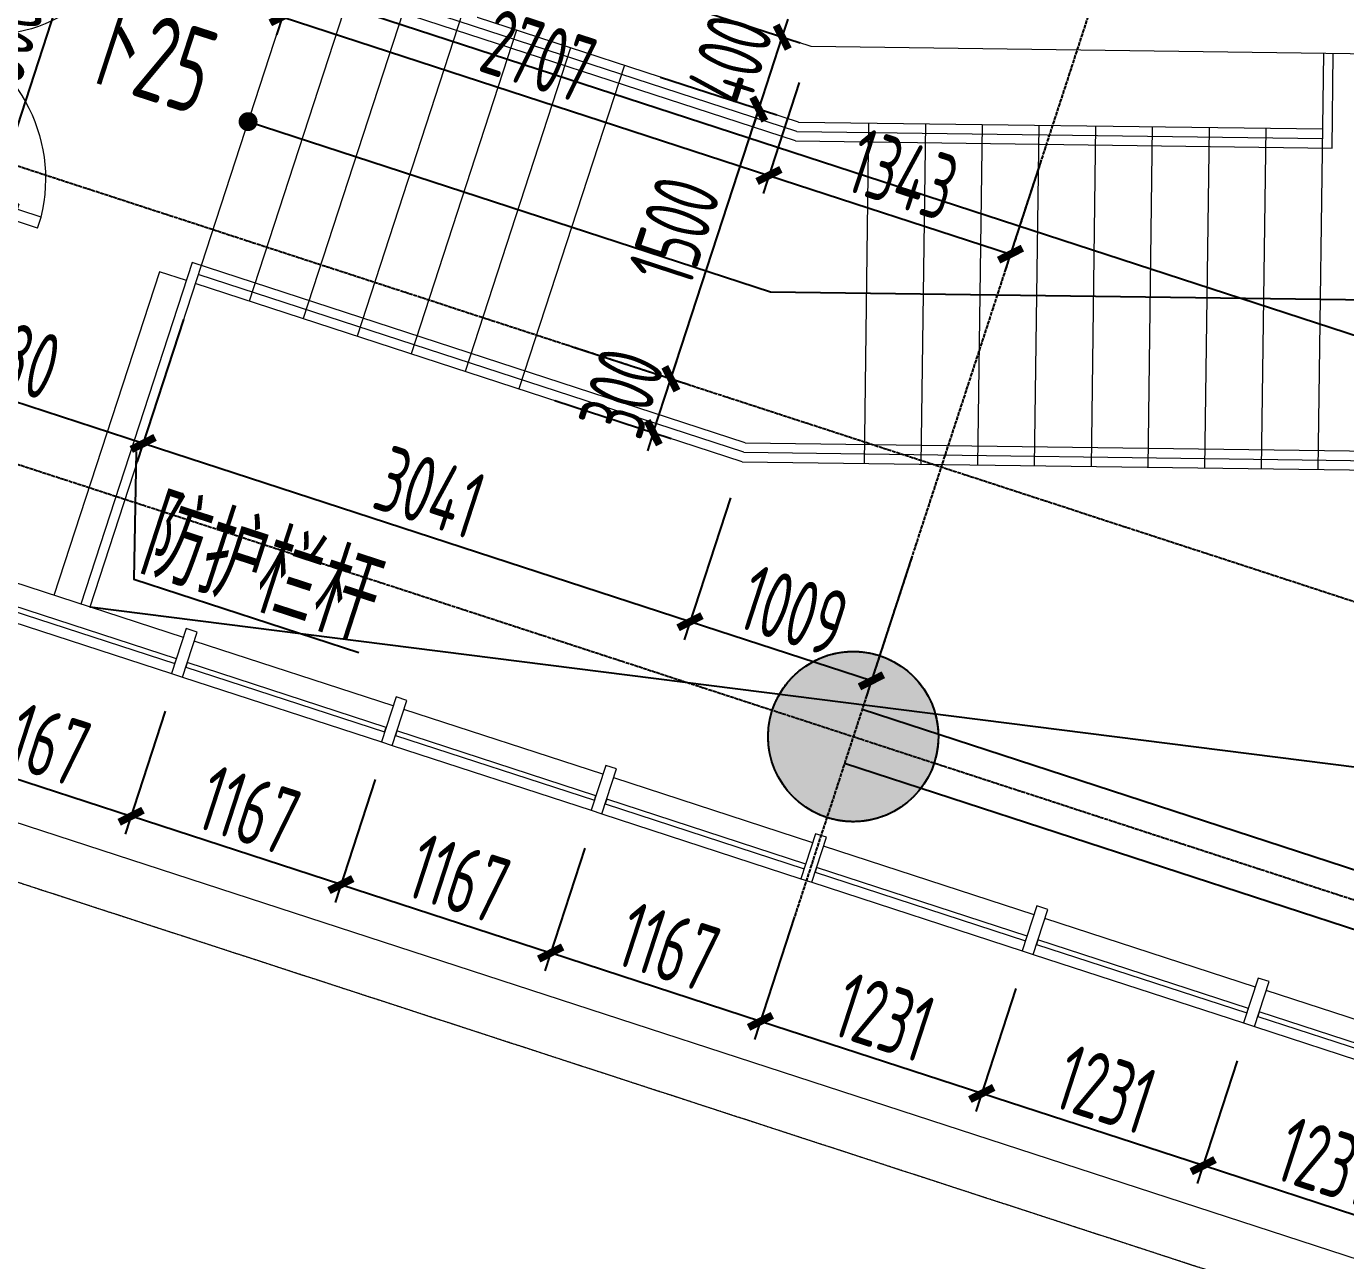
# Model space of a CAD drawing. Header units: millimetres. Extents: x 11515858 to 24947533, y -12784974 to -6116114.
# Drawn here: x 11842139 to 11849115, y -6358190 to -6351665 of the extents above; entities that cross this region are included whole.
import ezdxf
from ezdxf.enums import TextEntityAlignment as Align

# ---------------------------------------------------------------- set-up
doc = ezdxf.new("R2010")
doc.units = ezdxf.units.MM
doc.header["$LTSCALE"] = 10
for name, pattern in [('A2-RG-AXIS$0$CENTER', [2, 1.25, -0.25, 0.25, -0.25]), ('A2-RG-AXIS$0$DOTE', [2.42, 2, -0.2, 0.02, -0.2]), ('A2-RI-F2$0$Overhead 1_16_', [2.579687, 1.5875, -0.992188]), ('A2-RS-F2$0$A2-CLOS-RF(B)$0$DASH', [0.35, 0.25, -0.1])]:
    doc.linetypes.add(name, pattern=pattern)
for name, color, linetype in [('A2-RB-F2$0$A-DIMS-100', 1, 'Continuous'), ('A2-RG-AXIS$0$A-GRID', 1, 'A2-RG-AXIS$0$CENTER'), ('A2-RI-F2$0$A-BEAM-PLAN-S', 2, 'Continuous'), ('A2-RI-F2$0$A-STRS', 50, 'Continuous'), ('A2-RI-F2$0$A-SYMB', 4, 'Continuous'), ('A2-RI-F2$0$A-SYMB-AREA', 4, 'Continuous'), ('A2-RI-F2$0$A-SYMB-NAME', 4, 'Continuous'), ('A2-RI-F2$0$A-SYMB-VOID', 35, 'Continuous'), ('A2-RI-F2$0$WINDOW_TEXT', 7, 'Continuous'), ('A2-RS-F2$0$A-HATH-GRAY', 8, 'Continuous'), ('A2-RS-F2$0$A-WALL-CONC', 6, 'Continuous'), ('A2-RS-F2$0$A2-CLOS-RF(B)$0$0S-COLS-LINE-I', 3, 'A2-RS-F2$0$A2-CLOS-RF(B)$0$DASH'), ('A2-RV-F2$0$A-SYMB-AREA', 4, 'Continuous'), ('A2-RV-F2$0$A-SYMB-NAME', 4, 'Continuous'), ('A2-RV-F2$0$AUDIT_D_120618114340-341', 1, 'Continuous')]:
    doc.layers.add(name, color=color, linetype=linetype)
for name, color, linetype, lineweight in [('A2-RI-F2$0$A-DOOR', 32, 'Continuous', 5), ('A2-RI-F2$0$A-FLOR-OVHD', 8, 'A2-RI-F2$0$Overhead 1_16_', 5), ('A2-RI-F2$0$A-FLOR-STRS', 2, 'Continuous', 5), ('A2-RI-F2$0$A-GENM', 6, 'Continuous', 9), ('A2-RI-F2$0$A-GLAZ', 140, 'Continuous', 5), ('A2-RI-F2$0$A-GLAZ-CWMG', 3, 'Continuous', 5), ('A2-RI-F2$0$A-WALL', 7, 'Continuous', 5), ('A2-RV-F2$0$A-FLOR-STRS', 2, 'Continuous', 5)]:
    doc.layers.add(name, color=color, linetype=linetype, lineweight=lineweight)
doc.styles.add('A2-RB-F2$0$XD2008', font='hzs.shx', dxfattribs={"width": 0.7, "bigfont": 'hztxt.shx'})
doc.styles.add('A2-RI-F2$0$ECADI', font='hzs.shx', dxfattribs={"width": 0.7, "bigfont": 'hztxt.shx'})
doc.styles.add('A2-RI-F2$0$SIMPLEX', font='simplex.shx', dxfattribs={"width": 0.7})
doc.styles.add('A2-RV-F2$0$ECADI', font='hzs.shx', dxfattribs={"width": 0.7, "bigfont": 'hztxt.shx'})
doc.dimstyles.new('A2-RB-F2$0$XD100$0', dxfattribs={"dimscale": 100, "dimtxt": 3.5, "dimasz": 1, "dimexe": 1, "dimexo": 2, "dimgap": 0.5, "dimtad": 1, "dimdec": 0, "dimdsep": 46, "dimtxsty": 'A2-RB-F2$0$XD2008', "dimblk1": 'A2-RB-F2$0$_ArchTick', "dimblk2": 'A2-RB-F2$0$_ArchTick', "dimsah": 1, "dimcen": 2.5, "dimclrt": 4, "dimaunit": 1, "dimadec": 0, "dimazin": 0, "dimtfac": 1, "dimtdec": 0, "dimtix": 1, "dimtmove": 1, "dimatfit": 3, "dimfxl": 0, "dimtolj": 1, "dimtzin": 0, "dimarcsym": 0})

# ---------------------------------------------------------------- blocks, each defined once
blk = doc.blocks.new('A2-RG-AXIS')
at = {"layer": 'A2-RG-AXIS$0$A-GRID', "linetype": 'A2-RG-AXIS$0$DOTE'}
for p, q in [((11859362.3, -6315993.2), (11846201.5, -6356370.4)), ((11832290.2, -6349206.7), (11870250.8, -6361579.7)), ((11831825.3, -6350632.8), (11869786, -6363005.8))]:
    blk.add_line(p, q, dxfattribs=at)
blk = doc.blocks.new('A2-RV-F2$0$5erhfh')
at = {"layer": 'A2-RV-F2$0$A-SYMB-AREA', "style": 'A2-RV-F2$0$ECADI', "width": 0.7}
blk.add_attdef('340M2', text='', height=2.5, dxfattribs=at).set_placement((0, 1.25), align=Align.MIDDLE_LEFT)
at = {"layer": 'A2-RV-F2$0$A-SYMB-NAME', "style": 'A2-RV-F2$0$ECADI', "width": 0.7}
blk.add_attdef('CHINESENAME', (-12.292, 3.087), '', height=4.5, dxfattribs=at)
blk = doc.blocks.new('A2-RV-F2')
at = {"layer": 'A2-RV-F2$0$A-FLOR-STRS'}
for p, q in [((11843714.4, -6350932.1), (11842474.8, -6354735.1)), ((11846221.9, -6352170.2), (11843590.4, -6351312.4)), ((11843875.7, -6351405.4), (11843317.8, -6353116.8)), ((11846205.3, -6352270), (11843511.9, -6351392)), ((11846213.6, -6352220.1), (11843574.9, -6351360)), ((11844160.9, -6351498.4), (11843603.1, -6353209.8)), ((11844446.1, -6351591.4), (11843888.3, -6353302.7)), ((11844731.3, -6351684.3), (11844173.5, -6353395.7)), ((11845016.6, -6351777.3), (11844458.8, -6353488.7)), ((11848970.3, -6354007.1), (11848999.7, -6351807.3)), ((11849043, -6352307.9), (11849049.7, -6351807.9)), ((11845301.8, -6351870.3), (11844744, -6353581.6)), ((11846221.9, -6352170.2), (11848994.4, -6352207.2)), ((11846570.5, -6353975.1), (11846594.6, -6352175.2)), ((11846870.5, -6353979.1), (11846894.5, -6352179.2)), ((11846213.6, -6352220.1), (11848993.7, -6352257.2)), ((11847170.5, -6353983.1), (11847194.5, -6352183.2)), ((11847470.5, -6353987.1), (11847494.5, -6352187.2)), ((11847770.4, -6353991.1), (11847794.5, -6352191.2)), ((11848070.4, -6353995.1), (11848094.4, -6352195.2)), ((11848370.4, -6353999.1), (11848394.4, -6352199.2)), ((11848670.3, -6354003.1), (11848694.4, -6352203.2)), ((11846205.3, -6352270), (11849043, -6352307.9)), ((11843016.1, -6352913.3), (11842427.3, -6354719.6)), ((11845940.7, -6353866.6), (11843016.1, -6352913.3)), ((11842842.5, -6352961.8), (11842284.7, -6354673.1)), ((11842985.1, -6353008.3), (11842842.5, -6352961.8)), ((11845932.5, -6353916.5), (11843048.1, -6352976.3)), ((11845924.2, -6353966.4), (11843032.6, -6353023.8)), ((11845932.5, -6353916.5), (11853070.6, -6354011.9)), ((11845940.7, -6353866.6), (11853071.3, -6353961.9)), ((11845924.2, -6353966.4), (11853070, -6354061.9))]:
    blk.add_line(p, q, dxfattribs=at)
at = {"layer": 'A2-RV-F2$0$AUDIT_D_120618114340-341', "extrusion": (0, 0, -1), "const_width": 50}
blk.add_lwpolyline([(-11843317.1, -6352143.8, 1), (-11843305.9, -6352192.5, 1)], format="xyb", close=True, dxfattribs=at)
at = {"layer": 'A2-RV-F2$0$AUDIT_D_120618114340-341'}
blk.add_lwpolyline([(11843311.5, -6352168.1), (11846073, -6353068.3), (11853082, -6353162)], dxfattribs=at)
ref = blk.add_blockref('A2-RV-F2$0$5erhfh', (11843452, -6352597.7), dxfattribs=dict(xscale=100.000000000853, yscale=100.000000000853, zscale=100.000000000853, rotation=341.9467459263064))
ref.add_attrib('CHINESENAME', '下25', (11842379, -6351923.3), dxfattribs={"layer": 'A2-RV-F2$0$A-SYMB-NAME', "height": 450, "rotation": 341.94675, "style": 'A2-RV-F2$0$ECADI', "width": 0.7})
blk = doc.blocks.new('A2-RB-F2$0$_ArchTick')
at = {"color": 0, "linetype": 'ByBlock', "const_width": 0.4}
blk.add_lwpolyline([(-0.5, -0.5), (0.5, 0.5)], dxfattribs=at)
blk = doc.blocks.new('*D1710')
at = {"layer": 'A2-RB-F2$0$A-DIMS-100', "color": 0, "lineweight": -2, "transparency": 16777216}
for p, q in [((11847759.5, -6351590.5), (11847770.3, -6350777.9)), ((11848652.4, -6351602.4), (11848663.3, -6350789.8)), ((11848661.9, -6350889.8), (11847769, -6350877.8))]:
    blk.add_line(p, q, dxfattribs=at)
at = {"layer": 'Defpoints', "color": 0, "transparency": 16777216}
for p in [(11847769, -6350877.8), (11847756.8, -6351790.5), (11848649.7, -6351802.4)]:
    blk.add_point(p, dxfattribs=at)
at = {"layer": 'A2-RB-F2$0$A-DIMS-100', "color": 0, "lineweight": -2, "transparency": 16777216, "xscale": 100, "yscale": 100, "zscale": 100}
for p, rotation in [((11847769, -6350877.8), 179.2349047044676), ((11848661.9, -6350889.8), 359.2349047044676)]:
    blk.add_blockref('A2-RB-F2$0$_ArchTick', p, dxfattribs=dict(at, rotation=rotation))
at = {"layer": 'A2-RB-F2$0$A-DIMS-100', "color": 4, "transparency": 16777216, "insert": (11848218.5, -6350658.8), "char_height": 350, "attachment_point": 5, "rotation": 359.2349, "style": 'A2-RB-F2$0$XD2008'}
blk.add_mtext('\\A1;893', dxfattribs=at)
blk = doc.blocks.new('*D1711')
at = {"layer": 'A2-RB-F2$0$A-DIMS-100', "color": 0, "lineweight": -2, "transparency": 16777216}
for p, q in [((11848354.9, -6349379.9), (11847624.9, -6349370.2)), ((11848836.9, -6350892.1), (11848354.9, -6349379.9)), ((11848652.4, -6351602.4), (11848663.3, -6350789.8)), ((11849002.4, -6351607.1), (11849013.2, -6350794.5)), ((11848661.9, -6350889.8), (11849011.9, -6350894.4))]:
    blk.add_line(p, q, dxfattribs=at)
at = {"layer": 'Defpoints', "color": 0, "transparency": 16777216}
for p in [(11849011.9, -6350894.4), (11848649.7, -6351802.4), (11848999.7, -6351807.1)]:
    blk.add_point(p, dxfattribs=at)
at = {"layer": 'A2-RB-F2$0$A-DIMS-100', "color": 0, "lineweight": -2, "transparency": 16777216, "xscale": 100, "yscale": 100, "zscale": 100}
for p, rotation in [((11848661.9, -6350889.8), 179.2349047048112), ((11849011.9, -6350894.4), 359.2349047048112)]:
    blk.add_blockref('A2-RB-F2$0$_ArchTick', p, dxfattribs=dict(at, rotation=rotation))
at = {"layer": 'A2-RB-F2$0$A-DIMS-100', "color": 4, "transparency": 16777216, "insert": (11847992.9, -6349150.1), "char_height": 350, "attachment_point": 5, "rotation": 359.2349, "style": 'A2-RB-F2$0$XD2008'}
blk.add_mtext('\\A1;350', dxfattribs=at)
blk = doc.blocks.new('*D1725')
at = {"layer": 'A2-RB-F2$0$A-DIMS-100', "color": 0, "lineweight": -2, "transparency": 16777216}
for p, q in [((11843652.4, -6351122.2), (11843461.2, -6351709)), ((11843492.2, -6351613.9), (11846065.7, -6352452.8)), ((11846226, -6351961), (11846034.8, -6352547.9))]:
    blk.add_line(p, q, dxfattribs=at)
at = {"layer": 'Defpoints', "color": 0, "transparency": 16777216}
for p in [(11843714.4, -6350932), (11846288, -6351770.9), (11846065.7, -6352452.8)]:
    blk.add_point(p, dxfattribs=at)
at = {"layer": 'A2-RB-F2$0$A-DIMS-100', "color": 0, "lineweight": -2, "transparency": 16777216, "xscale": 100, "yscale": 100, "zscale": 100}
for p, rotation in [((11843492.2, -6351613.9), 161.9470405066223), ((11846065.7, -6352452.8), 341.9470405066223)]:
    blk.add_blockref('A2-RB-F2$0$_ArchTick', p, dxfattribs=dict(at, rotation=rotation))
at = {"layer": 'A2-RB-F2$0$A-DIMS-100', "color": 4, "transparency": 16777216, "insert": (11844848.7, -6351819.4), "char_height": 350, "attachment_point": 5, "rotation": 341.94704, "style": 'A2-RB-F2$0$XD2008'}
blk.add_mtext('\\A1;2707', dxfattribs=at)
blk = doc.blocks.new('*D1726')
at = {"layer": 'A2-RB-F2$0$A-DIMS-100', "color": 0, "lineweight": -2, "transparency": 16777216}
for p, q in [((11846226, -6351961), (11846034.8, -6352547.9)), ((11847503.1, -6352377.3), (11847311.8, -6352964.1)), ((11846065.7, -6352452.8), (11847342.8, -6352869))]:
    blk.add_line(p, q, dxfattribs=at)
at = {"layer": 'Defpoints', "color": 0, "transparency": 16777216}
for p in [(11846288, -6351770.9), (11847565, -6352187.1), (11847342.8, -6352869)]:
    blk.add_point(p, dxfattribs=at)
at = {"layer": 'A2-RB-F2$0$A-DIMS-100', "color": 0, "lineweight": -2, "transparency": 16777216, "xscale": 100, "yscale": 100, "zscale": 100}
for p, rotation in [((11846065.7, -6352452.8), 161.9470404933698), ((11847342.8, -6352869), 341.9470404933699)]:
    blk.add_blockref('A2-RB-F2$0$_ArchTick', p, dxfattribs=dict(at, rotation=rotation))
at = {"layer": 'A2-RB-F2$0$A-DIMS-100', "color": 4, "transparency": 16777216, "insert": (11846774, -6352447), "char_height": 350, "attachment_point": 5, "rotation": 341.94704, "style": 'A2-RB-F2$0$XD2008'}
blk.add_mtext('\\A1;1343', dxfattribs=at)
blk = doc.blocks.new('*D1873')
at = {"layer": 'A2-RB-F2$0$A-DIMS-100', "color": 0, "lineweight": -2, "transparency": 16777216}
for p, q in [((11842970.6, -6353214), (11842725.8, -6353965)), ((11845648.4, -6354812.4), (11842756.8, -6353869.9)), ((11845862.2, -6354156.5), (11845617.4, -6354907.5))]:
    blk.add_line(p, q, dxfattribs=at)
at = {"layer": 'Defpoints', "color": 0, "transparency": 16777216}
for p in [(11843032.6, -6353023.8), (11842756.8, -6353869.9), (11845924.2, -6353966.4)]:
    blk.add_point(p, dxfattribs=at)
at = {"layer": 'A2-RB-F2$0$A-DIMS-100', "color": 0, "lineweight": -2, "transparency": 16777216, "xscale": 100, "yscale": 100, "zscale": 100}
for p, rotation in [((11842756.8, -6353869.9), 161.946236083357), ((11845648.4, -6354812.4), 341.946236083357)]:
    blk.add_blockref('A2-RB-F2$0$_ArchTick', p, dxfattribs=dict(at, rotation=rotation))
at = {"layer": 'A2-RB-F2$0$A-DIMS-100', "color": 4, "transparency": 16777216, "insert": (11844272.4, -6354127.2), "char_height": 350, "attachment_point": 5, "rotation": 341.94624, "style": 'A2-RB-F2$0$XD2008'}
blk.add_mtext('\\A1;3041', dxfattribs=at)
blk = doc.blocks.new('*D1855')
at = {"layer": 'A2-RB-F2$0$A-DIMS-100', "color": 0, "lineweight": -2, "transparency": 16777216}
for p, q in [((11845862.2, -6354156.5), (11845617.4, -6354907.5)), ((11846821.2, -6354469.1), (11846576.5, -6355220.1)), ((11846607.4, -6355125), (11845648.4, -6354812.4))]:
    blk.add_line(p, q, dxfattribs=at)
at = {"layer": 'Defpoints', "color": 0, "transparency": 16777216}
for p in [(11845924.2, -6353966.4), (11846883.2, -6354278.9), (11845648.4, -6354812.4)]:
    blk.add_point(p, dxfattribs=at)
at = {"layer": 'A2-RB-F2$0$A-DIMS-100', "color": 0, "lineweight": -2, "transparency": 16777216, "xscale": 100, "yscale": 100, "zscale": 100}
for p, rotation in [((11845648.4, -6354812.4), 161.9470404710042), ((11846607.4, -6355125), 341.9470404710042)]:
    blk.add_blockref('A2-RB-F2$0$_ArchTick', p, dxfattribs=dict(at, rotation=rotation))
at = {"layer": 'A2-RB-F2$0$A-DIMS-100', "color": 4, "transparency": 16777216, "insert": (11846197.7, -6354754.8), "char_height": 350, "attachment_point": 5, "rotation": 341.94704, "style": 'A2-RB-F2$0$XD2008'}
blk.add_mtext('\\A1;1009', dxfattribs=at)
blk = doc.blocks.new('*D1856')
at = {"layer": 'A2-RB-F2$0$A-DIMS-100', "color": 0, "lineweight": -2, "transparency": 16777216}
for p, q in [((11841373, -6352693.2), (11841128.3, -6353444.2)), ((11842970.6, -6353214), (11842725.8, -6353965)), ((11842756.8, -6353869.9), (11841159.2, -6353349.2))]:
    blk.add_line(p, q, dxfattribs=at)
at = {"layer": 'Defpoints', "color": 0, "transparency": 16777216}
for p in [(11841435, -6352503.1), (11843032.6, -6353023.8), (11841159.2, -6353349.2)]:
    blk.add_point(p, dxfattribs=at)
at = {"layer": 'A2-RB-F2$0$A-DIMS-100', "color": 0, "lineweight": -2, "transparency": 16777216, "xscale": 100, "yscale": 100, "zscale": 100}
for p, rotation in [((11841159.2, -6353349.2), 161.9462630201859), ((11842756.8, -6353869.9), 341.9462630201858)]:
    blk.add_blockref('A2-RB-F2$0$_ArchTick', p, dxfattribs=dict(at, rotation=rotation))
at = {"layer": 'A2-RB-F2$0$A-DIMS-100', "color": 4, "transparency": 16777216, "insert": (11842027.8, -6353395.6), "char_height": 350, "attachment_point": 5, "rotation": 341.94626, "style": 'A2-RB-F2$0$XD2008'}
blk.add_mtext('\\A1;1680', dxfattribs=at)
blk = doc.blocks.new('*D2020')
at = {"layer": 'A2-RB-F2$0$A-DIMS-100', "color": 0, "lineweight": -2, "transparency": 16777216}
for p, q in [((11848542.2, -6357133.4), (11848330.3, -6357783.5)), ((11849712.6, -6357514.9), (11849500.7, -6358165)), ((11849531.7, -6358069.9), (11848361.3, -6357688.4))]:
    blk.add_line(p, q, dxfattribs=at)
at = {"layer": 'Defpoints', "color": 0, "transparency": 16777216}
for p in [(11848604.2, -6356943.3), (11849774.6, -6357324.7), (11848361.3, -6357688.4)]:
    blk.add_point(p, dxfattribs=at)
at = {"layer": 'A2-RB-F2$0$A-DIMS-100', "color": 0, "lineweight": -2, "transparency": 16777216, "xscale": 100, "yscale": 100, "zscale": 100}
for p, rotation in [((11848361.3, -6357688.4), 161.9470404933829), ((11849531.7, -6358069.9), 341.9470404933829)]:
    blk.add_blockref('A2-RB-F2$0$_ArchTick', p, dxfattribs=dict(at, rotation=rotation))
at = {"layer": 'A2-RB-F2$0$A-DIMS-100', "color": 4, "transparency": 16777216, "insert": (11849016.2, -6357665.2), "char_height": 350, "attachment_point": 5, "rotation": 341.94704, "style": 'A2-RB-F2$0$XD2008'}
blk.add_mtext('\\A1;1231', dxfattribs=at)
blk = doc.blocks.new('*D2021')
at = {"layer": 'A2-RB-F2$0$A-DIMS-100', "color": 0, "lineweight": -2, "transparency": 16777216}
for p, q in [((11847371.9, -6356751.9), (11847160, -6357402)), ((11848542.2, -6357133.4), (11848330.3, -6357783.5)), ((11848361.3, -6357688.4), (11847191, -6357306.9))]:
    blk.add_line(p, q, dxfattribs=at)
at = {"layer": 'Defpoints', "color": 0, "transparency": 16777216}
for p in [(11847433.9, -6356561.8), (11848604.2, -6356943.3), (11847191, -6357306.9)]:
    blk.add_point(p, dxfattribs=at)
at = {"layer": 'A2-RB-F2$0$A-DIMS-100', "color": 0, "lineweight": -2, "transparency": 16777216, "xscale": 100, "yscale": 100, "zscale": 100}
for p, rotation in [((11847191, -6357306.9), 161.9470404933292), ((11848361.3, -6357688.4), 341.9470404933292)]:
    blk.add_blockref('A2-RB-F2$0$_ArchTick', p, dxfattribs=dict(at, rotation=rotation))
at = {"layer": 'A2-RB-F2$0$A-DIMS-100', "color": 4, "transparency": 16777216, "insert": (11847845.9, -6357283.8), "char_height": 350, "attachment_point": 5, "rotation": 341.94704, "style": 'A2-RB-F2$0$XD2008'}
blk.add_mtext('\\A1;1231', dxfattribs=at)
blk = doc.blocks.new('*D2022')
at = {"layer": 'A2-RB-F2$0$A-DIMS-100', "color": 0, "lineweight": -2, "transparency": 16777216}
for p, q in [((11846201.5, -6356370.5), (11845989.6, -6357020.6)), ((11847371.9, -6356751.9), (11847160, -6357402)), ((11847191, -6357306.9), (11846020.6, -6356925.5))]:
    blk.add_line(p, q, dxfattribs=at)
at = {"layer": 'Defpoints', "color": 0, "transparency": 16777216}
for p in [(11846263.5, -6356180.3), (11847433.9, -6356561.8), (11846020.6, -6356925.5)]:
    blk.add_point(p, dxfattribs=at)
at = {"layer": 'A2-RB-F2$0$A-DIMS-100', "color": 0, "lineweight": -2, "transparency": 16777216, "xscale": 100, "yscale": 100, "zscale": 100}
for p, rotation in [((11846020.6, -6356925.5), 161.9470404933005), ((11847191, -6357306.9), 341.9470404933004)]:
    blk.add_blockref('A2-RB-F2$0$_ArchTick', p, dxfattribs=dict(at, rotation=rotation))
at = {"layer": 'A2-RB-F2$0$A-DIMS-100', "color": 4, "transparency": 16777216, "insert": (11846675.5, -6356902.3), "char_height": 350, "attachment_point": 5, "rotation": 341.94704, "style": 'A2-RB-F2$0$XD2008'}
blk.add_mtext('\\A1;1231', dxfattribs=at)
blk = doc.blocks.new('*D2023')
at = {"layer": 'A2-RB-F2$0$A-DIMS-100', "color": 0, "lineweight": -2, "transparency": 16777216}
for p, q in [((11845092.3, -6356008.9), (11844880.4, -6356659)), ((11846201.5, -6356370.5), (11845989.6, -6357020.6)), ((11846020.6, -6356925.5), (11844911.4, -6356563.9))]:
    blk.add_line(p, q, dxfattribs=at)
at = {"layer": 'Defpoints', "color": 0, "transparency": 16777216}
for p in [(11845154.3, -6355818.8), (11846263.5, -6356180.3), (11844911.4, -6356563.9)]:
    blk.add_point(p, dxfattribs=at)
at = {"layer": 'A2-RB-F2$0$A-DIMS-100', "color": 0, "lineweight": -2, "transparency": 16777216, "xscale": 100, "yscale": 100, "zscale": 100}
for p, rotation in [((11844911.4, -6356563.9), 161.9470404933908), ((11846020.6, -6356925.5), 341.9470404933908)]:
    blk.add_blockref('A2-RB-F2$0$_ArchTick', p, dxfattribs=dict(at, rotation=rotation))
at = {"layer": 'A2-RB-F2$0$A-DIMS-100', "color": 4, "transparency": 16777216, "insert": (11845535.7, -6356530.8), "char_height": 350, "attachment_point": 5, "rotation": 341.94704, "style": 'A2-RB-F2$0$XD2008'}
blk.add_mtext('\\A1;1167', dxfattribs=at)
blk = doc.blocks.new('*D2024')
at = {"layer": 'A2-RB-F2$0$A-DIMS-100', "color": 0, "lineweight": -2, "transparency": 16777216}
for p, q in [((11843983.1, -6355647.4), (11843771.2, -6356297.5)), ((11845092.3, -6356008.9), (11844880.4, -6356659)), ((11843802.2, -6356202.4), (11844911.4, -6356563.9))]:
    blk.add_line(p, q, dxfattribs=at)
at = {"layer": 'Defpoints', "color": 0, "transparency": 16777216}
for p in [(11844045.1, -6355457.2), (11845154.3, -6355818.8), (11844911.4, -6356563.9)]:
    blk.add_point(p, dxfattribs=at)
at = {"layer": 'A2-RB-F2$0$A-DIMS-100', "color": 0, "lineweight": -2, "transparency": 16777216, "xscale": 100, "yscale": 100, "zscale": 100}
for p, rotation in [((11843802.2, -6356202.4), 161.9470404933341), ((11844911.4, -6356563.9), 341.9470404933341)]:
    blk.add_blockref('A2-RB-F2$0$_ArchTick', p, dxfattribs=dict(at, rotation=rotation))
at = {"layer": 'A2-RB-F2$0$A-DIMS-100', "color": 4, "transparency": 16777216, "insert": (11844426.5, -6356169.2), "char_height": 350, "attachment_point": 5, "rotation": 341.94704, "style": 'A2-RB-F2$0$XD2008'}
blk.add_mtext('\\A1;1167', dxfattribs=at)
blk = doc.blocks.new('*D2025')
at = {"layer": 'A2-RB-F2$0$A-DIMS-100', "color": 0, "lineweight": -2, "transparency": 16777216}
for p, q in [((11842873.8, -6355285.8), (11842662, -6355935.9)), ((11843983.1, -6355647.4), (11843771.2, -6356297.5)), ((11843802.2, -6356202.4), (11842692.9, -6355840.8))]:
    blk.add_line(p, q, dxfattribs=at)
at = {"layer": 'Defpoints', "color": 0, "transparency": 16777216}
for p in [(11842935.8, -6355095.7), (11844045.1, -6355457.2), (11842692.9, -6355840.8)]:
    blk.add_point(p, dxfattribs=at)
at = {"layer": 'A2-RB-F2$0$A-DIMS-100', "color": 0, "lineweight": -2, "transparency": 16777216, "xscale": 100, "yscale": 100, "zscale": 100}
for p, rotation in [((11842692.9, -6355840.8), 161.9470404933908), ((11843802.2, -6356202.4), 341.9470404933908)]:
    blk.add_blockref('A2-RB-F2$0$_ArchTick', p, dxfattribs=dict(at, rotation=rotation))
at = {"layer": 'A2-RB-F2$0$A-DIMS-100', "color": 4, "transparency": 16777216, "insert": (11843317.3, -6355807.7), "char_height": 350, "attachment_point": 5, "rotation": 341.94704, "style": 'A2-RB-F2$0$XD2008'}
blk.add_mtext('\\A1;1167', dxfattribs=at)
blk = doc.blocks.new('*D2026')
at = {"layer": 'A2-RB-F2$0$A-DIMS-100', "color": 0, "lineweight": -2, "transparency": 16777216}
for p, q in [((11841764.6, -6354924.3), (11841552.7, -6355574.4)), ((11842873.8, -6355285.8), (11842662, -6355935.9)), ((11841583.7, -6355479.3), (11842692.9, -6355840.8))]:
    blk.add_line(p, q, dxfattribs=at)
at = {"layer": 'Defpoints', "color": 0, "transparency": 16777216}
for p in [(11841826.6, -6354734.1), (11842935.8, -6355095.7), (11842692.9, -6355840.8)]:
    blk.add_point(p, dxfattribs=at)
at = {"layer": 'A2-RB-F2$0$A-DIMS-100', "color": 0, "lineweight": -2, "transparency": 16777216, "xscale": 100, "yscale": 100, "zscale": 100}
for p, rotation in [((11841583.7, -6355479.3), 161.9470404933341), ((11842692.9, -6355840.8), 341.9470404933341)]:
    blk.add_blockref('A2-RB-F2$0$_ArchTick', p, dxfattribs=dict(at, rotation=rotation))
at = {"layer": 'A2-RB-F2$0$A-DIMS-100', "color": 4, "transparency": 16777216, "insert": (11842208.1, -6355446.1), "char_height": 350, "attachment_point": 5, "rotation": 341.94704, "style": 'A2-RB-F2$0$XD2008'}
blk.add_mtext('\\A1;1167', dxfattribs=at)
blk = doc.blocks.new('*D1926')
at = {"layer": 'A2-RB-F2$0$A-DIMS-100', "color": 0, "lineweight": -2, "transparency": 16777216}
for p, q in [((11842167.7, -6350890.8), (11842576.5, -6351024)), ((11842481.4, -6350993), (11841923.6, -6352704.4)), ((11841609.9, -6352602.2), (11842018.7, -6352735.4))]:
    blk.add_line(p, q, dxfattribs=at)
at = {"layer": 'Defpoints', "color": 0, "transparency": 16777216}
for p in [(11841977.6, -6350828.8), (11841419.8, -6352540.2), (11841923.6, -6352704.4)]:
    blk.add_point(p, dxfattribs=at)
at = {"layer": 'A2-RB-F2$0$A-DIMS-100', "color": 0, "lineweight": -2, "transparency": 16777216, "xscale": 100, "yscale": 100, "zscale": 100}
for p, rotation in [((11842481.4, -6350993), 71.94736026719052), ((11841923.6, -6352704.4), 251.9473602671905)]:
    blk.add_blockref('A2-RB-F2$0$_ArchTick', p, dxfattribs=dict(at, rotation=rotation))
at = {"layer": 'A2-RB-F2$0$A-DIMS-100', "color": 4, "transparency": 16777216, "insert": (11841988.6, -6351779), "char_height": 350, "attachment_point": 5, "rotation": 71.94736, "style": 'A2-RB-F2$0$XD2008'}
blk.add_mtext('\\A1;1800', dxfattribs=at)
blk = doc.blocks.new('*D1459')
at = {"layer": 'A2-RB-F2$0$A-DIMS-100', "color": 0, "lineweight": -2, "transparency": 16777216}
for p, q in [((11845492, -6351932.3), (11846106.9, -6352132.7)), ((11845547.1, -6353527.7), (11846011.9, -6352101.7)), ((11845027.2, -6353358.2), (11845642.1, -6353558.7))]:
    blk.add_line(p, q, dxfattribs=at)
at = {"layer": 'Defpoints', "color": 0, "transparency": 16777216}
for p in [(11845301.8, -6351870.3), (11846011.9, -6352101.7), (11844837, -6353296.2)]:
    blk.add_point(p, dxfattribs=at)
at = {"layer": 'A2-RB-F2$0$A-DIMS-100', "color": 0, "lineweight": -2, "transparency": 16777216, "xscale": 100, "yscale": 100, "zscale": 100}
for p, rotation in [((11846011.9, -6352101.7), 71.9462360833241), ((11845547.1, -6353527.7), 251.9462360833241)]:
    blk.add_blockref('A2-RB-F2$0$_ArchTick', p, dxfattribs=dict(at, rotation=rotation))
at = {"layer": 'A2-RB-F2$0$A-DIMS-100', "color": 4, "transparency": 16777216, "insert": (11845565.5, -6352745), "char_height": 350, "attachment_point": 5, "rotation": 71.94624, "style": 'A2-RB-F2$0$XD2008'}
blk.add_mtext('\\A1;1500', dxfattribs=at)
blk = doc.blocks.new('*D1460')
at = {"layer": 'A2-RB-F2$0$A-DIMS-100', "color": 0, "lineweight": -2, "transparency": 16777216}
for p, q in [((11845027.2, -6353358.2), (11845642.1, -6353558.7)), ((11845547.1, -6353527.7), (11845578, -6353432.6)), ((11845454, -6353813.1), (11845547.1, -6353527.7)), ((11844934.1, -6353643.6), (11845549.1, -6353844.1)), ((11845454, -6353813.1), (11845423, -6353908.2))]:
    blk.add_line(p, q, dxfattribs=at)
at = {"layer": 'Defpoints', "color": 0, "transparency": 16777216}
for p in [(11844837, -6353296.2), (11845547.1, -6353527.7), (11844744, -6353581.7)]:
    blk.add_point(p, dxfattribs=at)
at = {"layer": 'A2-RB-F2$0$A-DIMS-100', "color": 0, "lineweight": -2, "transparency": 16777216, "xscale": 100, "yscale": 100, "zscale": 100}
for p, rotation in [((11845547.1, -6353527.7), 251.9462360835863), ((11845454, -6353813.1), 71.9462360835863)]:
    blk.add_blockref('A2-RB-F2$0$_ArchTick', p, dxfattribs=dict(at, rotation=rotation))
at = {"layer": 'A2-RB-F2$0$A-DIMS-100', "color": 4, "transparency": 16777216, "insert": (11845286.6, -6353600.7), "char_height": 350, "attachment_point": 5, "rotation": 71.94624, "style": 'A2-RB-F2$0$XD2008'}
blk.add_mtext('\\A1;300', dxfattribs=at)
blk = doc.blocks.new('*D1462')
at = {"layer": 'A2-RB-F2$0$A-DIMS-100', "color": 0, "lineweight": -2, "transparency": 16777216}
for p, q in [((11845615.9, -6351552), (11846230.9, -6351752.4)), ((11846135.8, -6351721.4), (11846166.8, -6351626.3)), ((11846011.9, -6352101.7), (11846135.8, -6351721.4)), ((11845492, -6351932.3), (11846106.9, -6352132.7)), ((11846011.9, -6352101.7), (11845980.9, -6352196.8))]:
    blk.add_line(p, q, dxfattribs=at)
at = {"layer": 'Defpoints', "color": 0, "transparency": 16777216}
for p in [(11845425.8, -6351490), (11846135.8, -6351721.4), (11845301.8, -6351870.3)]:
    blk.add_point(p, dxfattribs=at)
at = {"layer": 'A2-RB-F2$0$A-DIMS-100', "color": 0, "lineweight": -2, "transparency": 16777216, "xscale": 100, "yscale": 100, "zscale": 100}
for p, rotation in [((11846135.8, -6351721.4), 251.9462360833305), ((11846011.9, -6352101.7), 71.94623608333043)]:
    blk.add_blockref('A2-RB-F2$0$_ArchTick', p, dxfattribs=dict(at, rotation=rotation))
at = {"layer": 'A2-RB-F2$0$A-DIMS-100', "color": 4, "transparency": 16777216, "insert": (11845859.9, -6351841.8), "char_height": 350, "attachment_point": 5, "rotation": 71.94624, "style": 'A2-RB-F2$0$XD2008'}
blk.add_mtext('\\A1;400', dxfattribs=at)
blk = doc.blocks.new('A2-RS-F2')
at = {"layer": 'A2-RS-F2$0$A-HATH-GRAY'}
h = blk.add_hatch(color=256, dxfattribs=at)
edge = h.paths.add_edge_path()
edge.add_arc((11846511.4, -6355419.7), 450, 0, 360)
at = {"layer": 'A2-RS-F2$0$A-WALL-CONC'}
blk.add_circle((11846511.4, -6355419.7), 450, dxfattribs=at)
at = {"layer": 'A2-RS-F2$0$A2-CLOS-RF(B)$0$0S-COLS-LINE-I'}
blk.add_circle((11846511.4, -6355419.7), 450, dxfattribs=at)
blk = doc.blocks.new('A2-RI-F2$0$System Panel - Glazed - Frit-3944572-Documents - Level 2')
at = {"layer": 'A2-RI-F2$0$A-GLAZ', "lineweight": 13}
for p, q in [((553.3, 44.5), (-553.3, 44.5)), ((-553.3, 44.5), (-553.3, 19.1)), ((-553.3, 19.1), (553.3, 19.1)), ((553.3, 19.1), (553.3, 44.5))]:
    blk.add_line(p, q, dxfattribs=at)
blk = doc.blocks.new('A2-RI-F2$0$System Panel - Glazed - Frit-V121-Documents - Level 2')
at = {"layer": 'A2-RI-F2$0$A-GLAZ', "lineweight": 13}
for p, q in [((585.5, 44.5), (-585.5, 44.5)), ((-585.5, 44.5), (-585.5, 19.1)), ((-585.5, 19.1), (585.5, 19.1)), ((585.5, 19.1), (585.5, 44.5))]:
    blk.add_line(p, q, dxfattribs=at)
blk = doc.blocks.new('A2-RI-F2$0$System Panel - Glazed - Frit-V122-Documents - Level 2')
at = {"layer": 'A2-RI-F2$0$A-GLAZ', "lineweight": 13}
for p, q in [((553.3, 44.5), (-553.3, 44.5)), ((-553.3, 44.5), (-553.3, 19.1)), ((-553.3, 19.1), (553.3, 19.1)), ((553.3, 19.1), (553.3, 44.5))]:
    blk.add_line(p, q, dxfattribs=at)
blk = doc.blocks.new('A2-RI-F2$0$Rectangular Mullion - 60mm x 200mm-3687298-Documents - Level 2')
at = {"layer": 'A2-RI-F2$0$A-GLAZ-CWMG', "lineweight": 13}
for p, q in [((-30, 150), (30, 150)), ((-30, -100), (-30, 150)), ((30, 150), (30, -100)), ((30, -100), (-30, -100))]:
    blk.add_line(p, q, dxfattribs=at)
blk = doc.blocks.new('A2-RI-F2$0$Rectangular Mullion - 60mm x 200mm-3710276-Documents - Level 2')
at = {"layer": 'A2-RI-F2$0$A-GLAZ-CWMG', "lineweight": 13}
for p, q in [((-30, 150), (30, 150)), ((-30, -100), (-30, 150)), ((30, 150), (30, -100)), ((30, -100), (-30, -100))]:
    blk.add_line(p, q, dxfattribs=at)
blk = doc.blocks.new('A2-RI-F2$0$Rectangular Mullion - 60mm x 200mm-3687299-Documents - Level 2')
at = {"layer": 'A2-RI-F2$0$A-GLAZ-CWMG', "lineweight": 13}
for p, q in [((-30, 150), (30, 150)), ((-30, -100), (-30, 150)), ((30, 150), (30, -100)), ((30, -100), (-30, -100))]:
    blk.add_line(p, q, dxfattribs=at)
blk = doc.blocks.new('A2-RI-F2$0$Rectangular Mullion - 60mm x 200mm-3681593-Documents - Level 2')
at = {"layer": 'A2-RI-F2$0$A-GLAZ-CWMG', "lineweight": 13}
for p, q in [((-30, 150), (30, 150)), ((-30, -100), (-30, 150)), ((30, 150), (30, -100)), ((30, -100), (-30, -100))]:
    blk.add_line(p, q, dxfattribs=at)
blk = doc.blocks.new('A2-RI-F2$0$System Panel - Glazed - Frit-V124-Documents - Level 2')
at = {"layer": 'A2-RI-F2$0$A-GLAZ', "lineweight": 13}
for p, q in [((585.5, 44.5), (-585.5, 44.5)), ((-585.5, 44.5), (-585.5, 19.1)), ((-585.5, 19.1), (585.5, 19.1)), ((585.5, 19.1), (585.5, 44.5))]:
    blk.add_line(p, q, dxfattribs=at)
blk = doc.blocks.new('A2-RI-F2$0$System Panel - Glazed - Frit-V125-Documents - Level 2')
at = {"layer": 'A2-RI-F2$0$A-GLAZ', "lineweight": 13}
for p, q in [((553.3, 44.5), (-553.3, 44.5)), ((-553.3, 44.5), (-553.3, 19.1)), ((-553.3, 19.1), (553.3, 19.1)), ((553.3, 19.1), (553.3, 44.5))]:
    blk.add_line(p, q, dxfattribs=at)
blk = doc.blocks.new('A2-RI-F2$0$System Panel - Glazed - Frit-V126-Documents - Level 2')
at = {"layer": 'A2-RI-F2$0$A-GLAZ', "lineweight": 13}
for p, q in [((585.5, 44.5), (-585.5, 44.5)), ((-585.5, 44.5), (-585.5, 19.1)), ((-585.5, 19.1), (585.5, 19.1)), ((585.5, 19.1), (585.5, 44.5))]:
    blk.add_line(p, q, dxfattribs=at)
blk = doc.blocks.new('A2-RI-F2$0$System Panel - Glazed - Frit-V127-Documents - Level 2')
at = {"layer": 'A2-RI-F2$0$A-GLAZ', "lineweight": 13}
for p, q in [((553.3, 44.5), (-553.3, 44.5)), ((-553.3, 44.5), (-553.3, 19.1)), ((-553.3, 19.1), (553.3, 19.1)), ((553.3, 19.1), (553.3, 44.5))]:
    blk.add_line(p, q, dxfattribs=at)
blk = doc.blocks.new('A2-RI-F2$0$Roof Profile - South1 - Roof Profile - South-4416806-Documents - Level 2')
at = {"layer": 'A2-RI-F2$0$A-GENM'}
blk.add_open_spline([(84277.9, -48492), (83857.3, -48492), (83226.4, -48492), (82385, -48492), (81753.9, -48492), (81122.6, -48492), (80491.5, -48492), (79860.7, -48492), (79230.2, -48492), (78599.8, -48492), (77969.8, -48492), (77340.2, -48492), (76710.9, -48492), (76082.2, -48492), (75454.1, -48492), (74826.4, -48492), (74198.9, -48492), (73571.9, -48492), (73049.7, -48492), (72632.2, -48492), (72215, -48492), (71694.3, -48492), (71070.9, -48492), (70449.3, -48492), (69829.9, -48492), (69213.4, -48492), (68601, -48492), (68094.7, -48492), (67692.9, -48492), (67393.3, -48492), (67095.6, -48492), (66800.4, -48492), (66508.5, -48492), (66124.5, -48492), (65749.7, -48492), (65387.7, -48492), (65167.7, -48492), (64995.9, -48492), (64869.4, -48492), (64746.6, -48492), (64666.7, -48492), (64627.6, -48492)], degree=3, knots=[-1, -1, -1, -1, -0.9375, -0.90625, -0.875, -0.84375, -0.8125, -0.78125, -0.75, -0.71875, -0.6875, -0.65625, -0.625, -0.59375, -0.5625, -0.53125, -0.5, -0.46875, -0.4375, -0.421875, -0.40625, -0.375, -0.34375, -0.3125, -0.28125, -0.25, -0.21875, -0.1875, -0.171875, -0.15625, -0.140625, -0.125, -0.109375, -0.09375, -0.0625, -0.046875, -0.03125, -0.0234375, -0.015625, -0.0078125, -0.0002089, -0.0002089, -0.0002089, -0.0002089], dxfattribs=at)
blk = doc.blocks.new('A2-RI-F2$0$Rectangular Mullion - 60mm x 200mm-4618975-Documents - Level 2')
at = {"layer": 'A2-RI-F2$0$A-GLAZ-CWMG'}
blk.add_line((75650.3, -47190), (76756.9, -47190), dxfattribs=at)
blk = doc.blocks.new('A2-RI-F2$0$Rectangular Mullion - 60mm x 200mm-4618977-Documents - Level 2')
at = {"layer": 'A2-RI-F2$0$A-GLAZ-CWMG'}
blk.add_line((72150.3, -47190), (73256.9, -47190), dxfattribs=at)
blk = doc.blocks.new('A2-RI-F2$0$Rectangular Mullion - 60mm x 200mm-4618978-Documents - Level 2')
at = {"layer": 'A2-RI-F2$0$A-GLAZ-CWMG'}
blk.add_line((73316.9, -47190), (74423.6, -47190), dxfattribs=at)
blk = doc.blocks.new('A2-RI-F2$0$Rectangular Mullion - 60mm x 200mm-4618981-Documents - Level 2')
at = {"layer": 'A2-RI-F2$0$A-GLAZ-CWMG'}
blk.add_line((79278.8, -47190), (80449.8, -47190), dxfattribs=at)
blk = doc.blocks.new('A2-RI-F2$0$Rectangular Mullion - 60mm x 200mm-4618982-Documents - Level 2')
at = {"layer": 'A2-RI-F2$0$A-GLAZ-CWMG'}
blk.add_line((74483.6, -47190), (75590.3, -47190), dxfattribs=at)
blk = doc.blocks.new('A2-RI-F2$0$Rectangular Mullion - 60mm x 200mm-4618984-Documents - Level 2')
at = {"layer": 'A2-RI-F2$0$A-GLAZ-CWMG'}
blk.add_line((78047.9, -47190), (79218.8, -47190), dxfattribs=at)
blk = doc.blocks.new('A2-RI-F2$0$Rectangular Mullion - 60mm x 200mm-4618993-Documents - Level 2')
at = {"layer": 'A2-RI-F2$0$A-GLAZ-CWMG'}
blk.add_line((76816.9, -47190), (77987.9, -47190), dxfattribs=at)
blk = doc.blocks.new('A2-RI-F2$0$$DorLib2D$00000011')
for p, q in [((-0.4667, 0.4709), (-0.4667, -0.0625)), ((-0.4667, 0.4709), (-0.4333, 0.4709)), ((-0.4333, 0.4709), (-0.4333, 0.0042)), ((0.4333, 0.4709), (0.4333, 0.0042)), ((0.4667, 0.4709), (0.4333, 0.4709)), ((0.4667, 0.4709), (0.4667, -0.0625)), ((-0.4833, 0.3962), (-0.4667, 0.3962)), ((-0.4167, 0.3962), (-0.4333, 0.3962)), ((0.4167, 0.3962), (0.4333, 0.3962)), ((0.4833, 0.3962), (0.4667, 0.3962)), ((-0.4833, 0.2346), (-0.4667, 0.2346)), ((-0.4167, 0.2346), (-0.4333, 0.2346)), ((0.4167, 0.2346), (0.4333, 0.2346)), ((0.4833, 0.2346), (0.4667, 0.2346)), ((-0.5, 0.0042), (-0.4333, 0.0042)), ((-0.5, 0.0042), (-0.5, -0.0625)), ((0.5, 0.0042), (0.4333, 0.0042)), ((0.5, 0.0042), (0.5, -0.0625)), ((-0.5, -0.0625), (-0.4667, -0.0625)), ((0.5, -0.0625), (0.4667, -0.0625))]:
    blk.add_line(p, q)
at = {"lineweight": 13}
for p, q in [((-0.4833, 0.3962), (-0.4833, 0.2346)), ((-0.4167, 0.3962), (-0.4167, 0.2346)), ((0.4167, 0.3962), (0.4167, 0.2346)), ((0.4833, 0.3962), (0.4833, 0.2346))]:
    blk.add_line(p, q, dxfattribs=at)
for centre, start, end in [((-0.4667, 0.0042), 0, 85.904), ((0.4667, 0.0042), 94.096, 180)]:
    blk.add_arc(centre, 0.4667, start, end, dxfattribs=at)
blk = doc.blocks.new('A2-RI-F2$0$door-doublewing')
at = {"layer": 'A2-RI-F2$0$A-DOOR', "color": 4, "xscale": -0.9999999999999998, "rotation": 180}
blk.add_blockref('A2-RI-F2$0$$DorLib2D$00000011', (0, -0.0291), dxfattribs=at)
at = {"layer": 'A2-RI-F2$0$WINDOW_TEXT', "style": 'A2-RI-F2$0$SIMPLEX', "flags": 9}
blk.add_attdef('A', text='', height=1, dxfattribs=at).set_placement((0, 1.5), align=Align.MIDDLE)
blk = doc.blocks.new('A2-RI-F2$0$5erhfh')
at = {"layer": 'A2-RI-F2$0$A-SYMB-AREA', "style": 'A2-RI-F2$0$ECADI', "width": 0.7}
blk.add_attdef('340M2', text='', height=2.5, dxfattribs=at).set_placement((0, 1.25), align=Align.MIDDLE_LEFT)
at = {"layer": 'A2-RI-F2$0$A-SYMB-NAME', "style": 'A2-RI-F2$0$ECADI', "width": 0.7}
blk.add_attdef('CHINESENAME', (-12.292, 3.087), '', height=4.5, dxfattribs=at)
blk = doc.blocks.new('A2-RB-F2')
at = {"layer": 'A2-RB-F2$0$A-DIMS-100'}
dim = blk.add_linear_dim(base=(11849011.9, -6350894.4), p1=(11848649.7, -6351802.4), p2=(11848999.7, -6351807.1), angle=359.2349, dimstyle='A2-RB-F2$0$XD100$0', dxfattribs=at)
dim.commit()
dim.dimension.update_dxf_attribs({"geometry": '*D1711', "text_midpoint": (11848304.9, -6349379.3), "dimtype": 129})
for p1, p2, distance, picture, middle in [((11848649.7, -6351802.4), (11847756.8, -6351790.5), -912.7, '*D1710', (11848218.5, -6350658.8)), ((11841977.6, -6350828.8), (11841419.8, -6352540.2), 529.9, '*D1926', (11841988.6, -6351779)), ((11843714.4, -6350932), (11846288, -6351770.9), -717.2, '*D1725', (11844848.7, -6351819.4)), ((11845301.8, -6351870.3), (11845425.8, -6351490), -746.8, '*D1462', (11845859.9, -6351841.8)), ((11846288, -6351770.9), (11847565, -6352187.1), -717.2, '*D1726', (11846774, -6352447)), ((11844837, -6353296.2), (11845301.8, -6351870.3), -746.8, '*D1459', (11845565.5, -6352745)), ((11843032.6, -6353023.8), (11841435, -6352503.1), 889.9, '*D1856', (11842027.8, -6353395.6)), ((11845924.2, -6353966.4), (11843032.6, -6353023.8), 889.9, '*D1873', (11844272.4, -6354127.2)), ((11844744, -6353581.7), (11844837, -6353296.2), -746.8, '*D1460', (11845286.6, -6353600.7)), ((11846883.2, -6354278.9), (11845924.2, -6353966.4), 889.9, '*D1855', (11846197.7, -6354754.8)), ((11841826.6, -6354734.1), (11842935.8, -6355095.7), -783.7, '*D2026', (11842208.1, -6355446.1)), ((11844045.1, -6355457.2), (11842935.8, -6355095.7), 783.7, '*D2025', (11843317.3, -6355807.7)), ((11844045.1, -6355457.2), (11845154.3, -6355818.8), -783.7, '*D2024', (11844426.5, -6356169.2)), ((11846263.5, -6356180.3), (11845154.3, -6355818.8), 783.7, '*D2023', (11845535.7, -6356530.8)), ((11847433.9, -6356561.8), (11846263.5, -6356180.3), 783.7, '*D2022', (11846675.5, -6356902.3)), ((11848604.2, -6356943.3), (11847433.9, -6356561.8), 783.7, '*D2021', (11847845.9, -6357283.8)), ((11849774.6, -6357324.7), (11848604.2, -6356943.3), 783.7, '*D2020', (11849016.2, -6357665.2))]:
    dim = blk.add_aligned_dim(p1=p1, p2=p2, distance=distance, dimstyle='A2-RB-F2$0$XD100$0', dxfattribs=at)
    dim.commit()
    dim.dimension.update_dxf_attribs({"geometry": picture, "text_midpoint": middle})
blk = doc.blocks.new('A2-RI-F2')
at = {"layer": 'A2-RI-F2$0$A-BEAM-PLAN-S'}
for p, q in [((11853213.4, -6357446.3), (11846557.9, -6355277)), ((11853120.4, -6357731.6), (11846464.9, -6355562.2))]:
    blk.add_line(p, q, dxfattribs=at)
at = {"layer": 'A2-RI-F2$0$A-FLOR-OVHD', "ltscale": 0.3}
blk.add_lwpolyline([(11851781.9, -6316661.9), (11879355.1, -6325647.5), (11871959.5, -6348337.9), (11872377.5, -6348345.6), (11867157.7, -6364360), (11832501.2, -6353064), (11836878.8, -6339633.3)], dxfattribs=at)
at = {"layer": 'A2-RI-F2$0$A-GENM'}
blk.add_line((11832886.9, -6352874.2), (11852894.2, -6359395.4), dxfattribs=at)
at = {"layer": 'A2-RI-F2$0$A-GLAZ-CWMG'}
for p, q in [((11842969.3, -6354896.2), (11841917.1, -6354553.3)), ((11844078.5, -6355257.8), (11843026.3, -6354914.8)), ((11845187.7, -6355619.3), (11844135.6, -6355276.4)), ((11846297, -6355980.9), (11845244.8, -6355637.9)), ((11847467.3, -6356362.3), (11846354, -6355999.5)), ((11848637.7, -6356743.8), (11847524.4, -6356380.9)), ((11849808, -6357125.3), (11848694.7, -6356762.4))]:
    blk.add_line(p, q, dxfattribs=at)
at = {"layer": 'A2-RI-F2$0$A-SYMB'}
blk.add_lwpolyline([(11842719.9, -6353912.5), (11842706.8, -6354588.2), (11843897.9, -6354975.2)], dxfattribs=at)
at = {"layer": 'A2-RI-F2$0$A-SYMB-VOID'}
blk.add_lwpolyline([(11860197.6, -6357780.7), (11858589.3, -6356774.7), (11842474.8, -6354735.1)], dxfattribs=at)
at = {"layer": 'A2-RI-F2$0$A-WALL'}
for p, q in [((11846288, -6351771), (11840101.7, -6349754.6)), ((11859528.4, -6351948), (11846288, -6351771))]:
    blk.add_line(p, q, dxfattribs=at)
at = {"layer": 'Defpoints', "color": 3, "linetype": 'Continuous'}
blk.add_line((11876890.2, -6362336.4), (11823637.4, -6344979.1), dxfattribs=at)
blk.add_blockref('A2-RS-F2', (0, 0))
ref = blk.add_blockref('A2-RI-F2$0$5erhfh', (11843792.9, -6355222.6), dxfattribs=dict(xscale=100, yscale=100, zscale=100, rotation=342))
ref.add_attrib('CHINESENAME', '防护栏杆', (11842719.3, -6354549.1), dxfattribs={"layer": 'A2-RI-F2$0$A-SYMB-NAME', "height": 450, "rotation": 342, "style": 'A2-RI-F2$0$ECADI', "width": 0.7})
at = {"layer": 'A2-RI-F2$0$A-DOOR', "xscale": 1799.999999997375, "yscale": 1799.999999997375, "zscale": 1799.999999997375, "rotation": 71.94736026723767}
blk.add_blockref('A2-RI-F2$0$door-doublewing', (11841603.6, -6351653.5), dxfattribs=at)
at = {"layer": 'A2-RI-F2$0$A-FLOR-STRS'}
blk.add_blockref('A2-RG-AXIS', (0, 0), dxfattribs=at)
at = {"layer": 'A2-RI-F2$0$A-GENM', "rotation": 341.9470404789931}
blk.add_blockref('A2-RI-F2$0$Roof Profile - South1 - Roof Profile - South-4416806-Documents - Level 2', (11787880.8, -6287517.5), dxfattribs=at)
at = {"layer": 'A2-RI-F2$0$A-GLAZ', "rotation": 161.9470404789931}
for name, p in [('A2-RI-F2$0$System Panel - Glazed - Frit-V125-Documents - Level 2', (11842412.2, -6354819.8)), ('A2-RI-F2$0$System Panel - Glazed - Frit-V122-Documents - Level 2', (11843521.4, -6355181.4)), ('A2-RI-F2$0$System Panel - Glazed - Frit-V127-Documents - Level 2', (11844630.7, -6355542.9)), ('A2-RI-F2$0$System Panel - Glazed - Frit-3944572-Documents - Level 2', (11845739.9, -6355904.5)), ('A2-RI-F2$0$System Panel - Glazed - Frit-V124-Documents - Level 2', (11846879.7, -6356276)), ('A2-RI-F2$0$System Panel - Glazed - Frit-V121-Documents - Level 2', (11848050, -6356657.4)), ('A2-RI-F2$0$System Panel - Glazed - Frit-V126-Documents - Level 2', (11849220.4, -6357038.9))]:
    blk.add_blockref(name, p, dxfattribs=at)
at = {"layer": 'A2-RI-F2$0$A-GLAZ-CWMG', "rotation": 341.9470404789931}
for name in ['A2-RI-F2$0$Rectangular Mullion - 60mm x 200mm-4618977-Documents - Level 2', 'A2-RI-F2$0$Rectangular Mullion - 60mm x 200mm-4618978-Documents - Level 2', 'A2-RI-F2$0$Rectangular Mullion - 60mm x 200mm-4618982-Documents - Level 2', 'A2-RI-F2$0$Rectangular Mullion - 60mm x 200mm-4618975-Documents - Level 2', 'A2-RI-F2$0$Rectangular Mullion - 60mm x 200mm-4618993-Documents - Level 2', 'A2-RI-F2$0$Rectangular Mullion - 60mm x 200mm-4618984-Documents - Level 2', 'A2-RI-F2$0$Rectangular Mullion - 60mm x 200mm-4618981-Documents - Level 2']:
    blk.add_blockref(name, (11787880.8, -6287517.5), dxfattribs=at)
at = {"layer": 'A2-RI-F2$0$A-GLAZ-CWMG', "extrusion": (0, 0, -1), "rotation": 18.05295952100688}
for name, p in [('A2-RI-F2$0$Rectangular Mullion - 60mm x 200mm-3687298-Documents - Level 2', (-11842966.8, -6355000.6)), ('A2-RI-F2$0$Rectangular Mullion - 60mm x 200mm-3710276-Documents - Level 2', (-11844076, -6355362.2)), ('A2-RI-F2$0$Rectangular Mullion - 60mm x 200mm-3687299-Documents - Level 2', (-11845185.3, -6355723.7)), ('A2-RI-F2$0$Rectangular Mullion - 60mm x 200mm-3681593-Documents - Level 2', (-11846294.5, -6356085.2)), ('A2-RI-F2$0$Rectangular Mullion - 60mm x 200mm-3687298-Documents - Level 2', (-11847464.9, -6356466.7)), ('A2-RI-F2$0$Rectangular Mullion - 60mm x 200mm-3710276-Documents - Level 2', (-11848635.2, -6356848.2))]:
    blk.add_blockref(name, p, dxfattribs=at)
at = {"layer": 'A2-RI-F2$0$A-STRS', "linetype": 'Continuous'}
blk.add_blockref('A2-RB-F2', (0, 0), dxfattribs=at)

msp = doc.modelspace()

# ---------------------------------------------------------------- block references
for name in ['A2-RI-F2', 'A2-RB-F2', 'A2-RG-AXIS', 'A2-RS-F2', 'A2-RV-F2']:
    msp.add_blockref(name, (0, 0))

doc.saveas('drawing.dxf')
